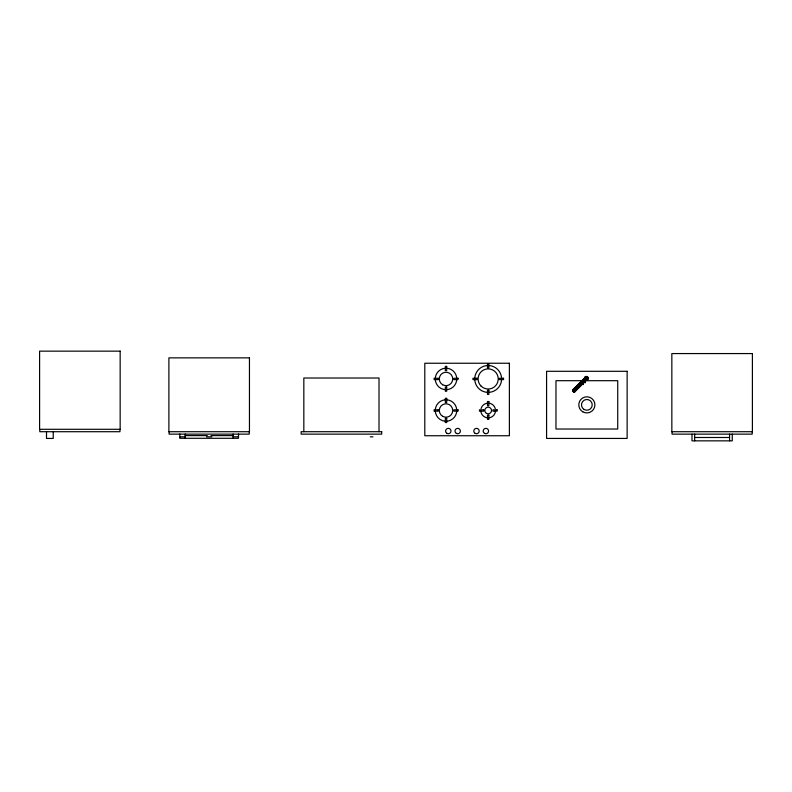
<?xml version="1.0" encoding="UTF-8"?>
<svg xmlns="http://www.w3.org/2000/svg" width="792" height="792" viewBox="0 0 792 792"><rect width="100%" height="100%" fill="white"/><g stroke="black" fill="none" stroke-linecap="round" stroke-linejoin="round"><path stroke-width="1.19" d="M575.477 390.218C576.061 393.139 571.151 391.783 573.081 389.555L585.367 377.269C587.317 375.477 589.03 379.695 586.357 379.754A1.435 1.435 0 0 0 587.803 378.319L586.357 376.873L584.922 378.319A1.435 1.435 0 0 1 586.357 376.873A1.435 1.435 0 0 1 587.803 378.319L586.397 379.714M584.961 378.279L585.367 377.269M586.397 379.556L587.634 378.319A1.277 1.277 0 0 0 586.357 377.042A1.277 1.277 0 0 0 585.08 378.319C585.635 375.062 589.614 379.061 586.357 379.596A1.277 1.277 0 0 0 587.634 378.319L586.694 377.081L585.456 377.408M585.08 378.319L585.248 377.675M575.329 390.911C574.487 393.396 571.279 390.189 573.764 389.347M572.854 389.852L585.664 377.051M572.715 390.189L586.001 376.903M572.675 390.565L586.357 376.873M573.339 390.05L586.377 377.022M572.725 390.931L586.733 376.923M572.873 391.278L587.08 377.071M573.101 391.575L587.377 377.299M573.398 391.802L587.605 377.596M573.745 391.951L587.753 377.942M574.111 392L587.803 378.319M574.438 391.802L587.614 378.625M574.477 391.961L587.763 378.675A1.564 1.564 0 0 0 586.357 376.725A1.564 1.564 0 0 0 584.852 378.685A1.564 1.564 0 0 1 586.377 376.725M574.824 391.812L587.624 379.012M583.338 382.853L583.338 382.298M573.081 389.555L574.457 389.199M581.912 380.695L555.974 380.695L555.974 429.026L617.73 429.026L617.73 380.695L585.615 380.695M185.209 435.61L207.326 435.61M211.019 435.61L233.135 435.61M179.834 436.818L185.209 436.818M206.484 436.818L211.86 436.818M233.135 436.818L238.511 436.818M370.29 436.818L372.973 436.818M694.663 437.491L729.571 437.491M585.209 382.645L583.952 381.754L585.13 382.744M582.437 383.783L583.526 384.615M752.202 431.709L752.202 434.135L672.042 434.135L672.042 431.709M732.263 434.135L732.263 440.847L691.98 440.847L691.98 434.135M729.571 434.135L729.571 440.847M694.663 434.135L694.663 440.847M379.012 431.709L379.012 378.012L303.831 378.012L303.831 431.709M249.252 431.709L249.252 434.135L169.092 434.135L169.092 431.709M238.511 433.996L238.511 438.293L179.834 438.293L179.834 433.996M233.135 433.996L233.135 438.293M185.209 433.996L185.209 438.293M119.958 429.294L119.958 431.709L39.798 431.709L39.798 429.294M53.232 431.709L53.232 438.431L46.51 438.431L46.51 431.709M587.872 378.685A1.564 1.564 0 0 1 585.585 379.635M584.565 378.774A1.871 1.871 0 0 1 586.05 376.438A1.871 1.871 0 0 1 588.238 378.111A1.871 1.871 0 0 1 586.377 380.15M446.302 368.211A10.742 10.742 0 0 1 456.756 378.774A10.742 10.742 0 0 1 446.658 389.674M445.718 389.684A10.742 10.742 0 0 1 435.273 379.12A10.742 10.742 0 0 1 445.371 368.231M456.756 410.503A10.742 10.742 0 0 1 446.015 421.245M445.074 421.205A10.742 10.742 0 0 1 435.273 410.503M435.313 409.563A10.742 10.742 0 0 1 445.074 399.802M446.015 399.762A10.742 10.742 0 0 1 456.717 409.563M495.554 410.503A7.385 7.385 0 0 1 488.169 417.889A7.385 7.385 0 0 1 480.784 410.503M481.041 408.593A7.385 7.385 0 0 1 495.307 408.593M120.156 351.153L39.6 351.153L39.6 429.294L120.156 429.294L120.156 351.153M752.4 353.569L671.844 353.569L671.844 431.709L752.4 431.709L752.4 353.569M249.45 357.865L168.894 357.865L168.894 431.709L249.45 431.709L249.45 357.865M509.385 363.241L424.799 363.241L424.799 435.739L509.385 435.739L509.385 363.241M488.842 363.686L487.496 363.686L487.496 367.864L488.842 367.864L488.842 363.686M446.688 366.399L445.342 366.399L445.342 370.577L446.688 370.577L446.688 366.399M627.135 371.3L546.579 371.3L546.579 438.431L627.135 438.431L627.135 371.3M438.283 378.279L434.105 378.279L434.105 379.615L438.283 379.615L438.283 378.279M458.014 378.279L453.836 378.279L453.836 379.615L458.014 379.615L458.014 378.279M477.13 378.279L472.953 378.279L472.953 379.615L477.13 379.615L477.13 378.279M503.544 378.279L499.366 378.279L499.366 379.615L503.544 379.615L503.544 378.279M446.688 387.07L445.342 387.07L445.342 391.248L446.688 391.248L446.688 387.07M488.842 390.238L487.496 390.238L487.496 394.416L488.842 394.416L488.842 390.238M446.688 398.346L445.342 398.346L445.342 402.524L446.688 402.524L446.688 398.346M488.842 401.514L487.496 401.514L487.496 405.692L488.842 405.692L488.842 401.514M438.283 409.83L434.105 409.83L434.105 411.167L438.283 411.167L438.283 409.83M458.014 409.83L453.836 409.83L453.836 411.167L458.014 411.167L458.014 409.83M483.655 409.83L479.477 409.83L479.477 411.167L483.655 411.167L483.655 409.83M497.089 409.83L492.911 409.83L492.911 411.167L497.089 411.167L497.089 409.83M488.842 415.206L487.496 415.206L487.496 419.384L488.842 419.384L488.842 415.206M446.688 418.354L445.342 418.354L445.342 422.532L446.688 422.532L446.688 418.354M381.704 431.709L301.148 431.709L301.148 434.135L381.704 434.135L381.704 431.709M584.169 409.513A5.366 5.366 0 0 0 592.228 404.861A5.366 5.366 0 0 0 584.169 400.207A5.366 5.366 0 0 0 584.169 409.513M582.823 411.84A8.059 8.059 0 0 0 594.911 404.861A8.059 8.059 0 0 0 582.823 397.881A8.059 8.059 0 0 0 582.823 411.84M481.051 386.07A10.068 10.068 0 0 0 497.901 381.556A10.068 10.068 0 0 0 485.565 369.22A10.068 10.068 0 0 0 481.051 386.07M446.916 433.343A2.683 2.683 0 0 0 450.985 431.086A2.683 2.683 0 0 0 446.995 428.69A2.683 2.683 0 0 0 446.916 433.343M475.15 433.373A2.683 2.683 0 0 0 479.18 431.046A2.683 2.683 0 0 0 475.15 428.719A2.683 2.683 0 0 0 475.15 433.373M484.546 433.373A2.683 2.683 0 0 0 488.575 431.046A2.683 2.683 0 0 0 484.546 428.719A2.683 2.683 0 0 0 484.546 433.373M456.35 433.373A2.683 2.683 0 0 0 460.38 431.046A2.683 2.683 0 0 0 456.35 428.719A2.683 2.683 0 0 0 456.35 433.373M486.496 413.404A3.356 3.356 0 0 0 491.525 410.503A3.356 3.356 0 0 0 486.496 407.593A3.356 3.356 0 0 0 486.496 413.404M442.659 416.315A6.712 6.712 0 0 0 452.727 410.503A6.712 6.712 0 0 0 442.659 404.682A6.712 6.712 0 0 0 442.659 416.315M442.659 384.763A6.712 6.712 0 0 0 452.727 378.952A6.712 6.712 0 0 0 442.659 373.131A6.712 6.712 0 0 0 442.659 384.763M481.457 390.575A13.424 13.424 0 0 0 501.593 378.952A13.424 13.424 0 0 0 481.457 367.32A13.424 13.424 0 0 0 481.457 390.575"/></g></svg>
